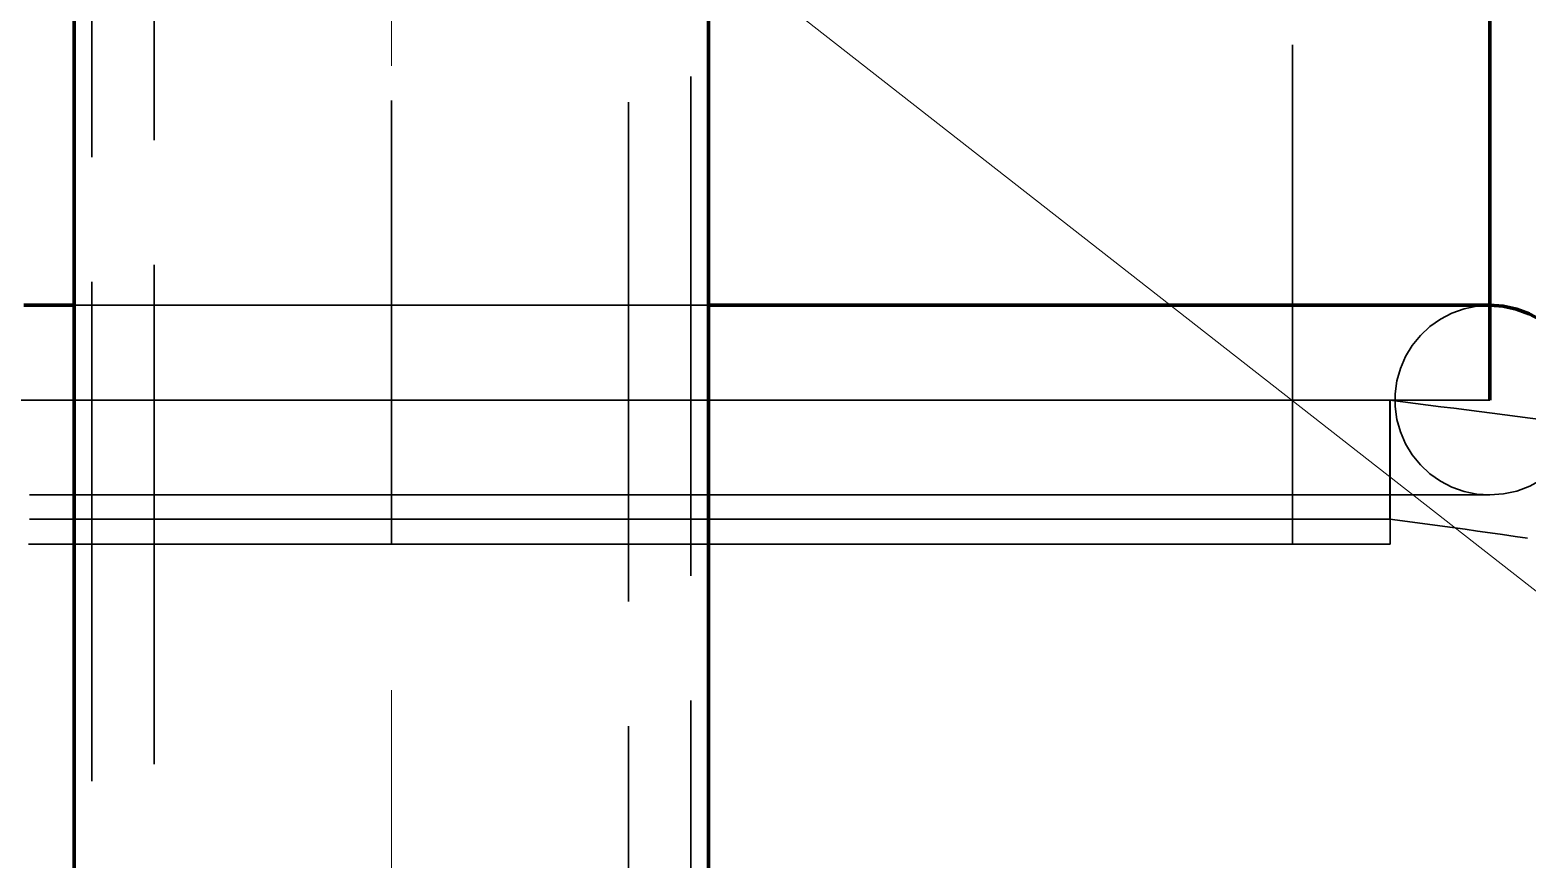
# Model space of a CAD drawing. Header units: millimetres. Extents: x 0 to 2382, y 0 to 420.
# Drawn here: x 999.7 to 1011.69, y 332.97 to 339.61 of the extents above; entities that cross this region are included whole.
import ezdxf

# ---------------------------------------------------------------- set-up
doc = ezdxf.new("R2010")
doc.units = ezdxf.units.MM
doc.linetypes.add('IRAM-E-TRAZOS', pattern=[5, 4, -1])
doc.linetypes.add('IRAM-F-TRAZO-PUNTO', pattern=[20, 15, -2, 1, -2])
for name, color, linetype, lineweight in [('01-VISIBLE', 7, 'CONTINUOUS', 70), ('02-OCULTA', 4, 'IRAM-E-TRAZOS', 35), ('03-EJE', 1, 'IRAM-F-TRAZO-PUNTO', 18), ('08-FINA', 5, 'CONTINUOUS', 18)]:
    doc.layers.add(name, color=color, linetype=linetype, lineweight=lineweight)

msp = doc.modelspace()

# ---------------------------------------------------------------- linework, layer by layer
at = {"layer": '01-VISIBLE'}
for points in [[(1000.052, 318.552), (1000.052, 344.49)], [(1005.132, 320.295), (1005.132, 344.49)], [(1011.392, 336.643), (1011.392, 344.043)], [(1000.052, 337.403), (999.951, 337.403), (999.85, 337.403), (999.749, 337.403), (999.648, 337.403)], [(1011.392, 337.403), (1011.291, 337.403), (1011.19, 337.403), (1011.089, 337.403), (1010.988, 337.403), (1010.887, 337.403), (1010.786, 337.403), (1010.685, 337.403), (1010.584, 337.403), (1010.483, 337.403), (1010.382, 337.403), (1010.281, 337.403), (1010.18, 337.403), (1010.079, 337.403), (1009.978, 337.403), (1009.877, 337.403), (1009.776, 337.403), (1009.675, 337.403), (1009.574, 337.403), (1009.473, 337.403), (1009.372, 337.403), (1009.271, 337.403), (1009.17, 337.403), (1009.069, 337.403), (1008.968, 337.403), (1008.867, 337.403), (1008.767, 337.403), (1008.666, 337.403), (1008.565, 337.403), (1008.464, 337.403), (1008.363, 337.403), (1008.262, 337.403), (1008.161, 337.403), (1008.06, 337.403), (1007.959, 337.403), (1007.858, 337.403), (1007.757, 337.403), (1007.656, 337.403), (1007.555, 337.403), (1007.454, 337.403), (1007.353, 337.403), (1007.252, 337.403), (1007.151, 337.403), (1007.05, 337.403), (1006.949, 337.403), (1006.848, 337.403), (1006.747, 337.403), (1006.646, 337.403), (1006.545, 337.403), (1006.444, 337.403), (1006.343, 337.403), (1006.242, 337.403), (1006.141, 337.403), (1006.04, 337.403), (1005.939, 337.403), (1005.838, 337.403), (1005.737, 337.403), (1005.637, 337.403), (1005.536, 337.403), (1005.435, 337.403), (1005.334, 337.403), (1005.233, 337.403), (1005.132, 337.403)], [(1012.152, 336.643), (1012.144, 336.751), (1012.121, 336.857), (1012.083, 336.958), (1012.031, 337.053), (1011.966, 337.14), (1011.889, 337.217), (1011.803, 337.282), (1011.707, 337.334), (1011.606, 337.372), (1011.5, 337.395), (1011.392, 337.403)]]:
    msp.add_lwpolyline(points, dxfattribs=at)
at = {"layer": '02-OCULTA'}
for points in [[(1000.052, 344.49), (1000.052, 318.552)], [(1005.132, 344.49), (1005.132, 320.295)], [(1002.592, 344.043), (1002.592, 335.488)], [(1009.812, 335.488), (1009.812, 344.043)], [(1000.192, 318.589), (1000.192, 340.803)], [(1000.692, 318.726), (1000.692, 340.803)], [(1004.492, 320.029), (1004.492, 340.803)], [(1004.992, 320.235), (1004.992, 340.803)], [(1002.592, 337.403), (1002.491, 337.403), (1002.391, 337.403), (1002.291, 337.403), (1002.191, 337.403), (1002.09, 337.403), (1001.99, 337.403), (1001.89, 337.403), (1001.789, 337.403), (1001.689, 337.403), (1001.589, 337.403), (1001.489, 337.403), (1001.388, 337.403), (1001.288, 337.403), (1001.188, 337.403), (1001.088, 337.403), (1000.987, 337.403), (1000.887, 337.403), (1000.787, 337.403), (1000.686, 337.403), (1000.586, 337.403), (1000.486, 337.403), (1000.386, 337.403), (1000.285, 337.403), (1000.185, 337.403), (1000.085, 337.403), (999.984, 337.403), (999.884, 337.403), (999.784, 337.403), (999.684, 337.403)], [(1005.132, 337.403), (1005.03, 337.403), (1004.928, 337.403), (1004.827, 337.403), (1004.725, 337.403), (1004.624, 337.403), (1004.522, 337.403), (1004.42, 337.403), (1004.319, 337.403), (1004.217, 337.403), (1004.116, 337.403), (1004.014, 337.403), (1003.912, 337.403), (1003.811, 337.403), (1003.709, 337.403), (1003.608, 337.403), (1003.506, 337.403), (1003.404, 337.403), (1003.303, 337.403), (1003.201, 337.403), (1003.1, 337.403), (1002.998, 337.403), (1002.896, 337.403), (1002.795, 337.403), (1002.693, 337.403), (1002.592, 337.403), (1002.49, 337.403), (1002.388, 337.403), (1002.287, 337.403), (1002.185, 337.403), (1002.084, 337.403), (1001.982, 337.403), (1001.88, 337.403), (1001.779, 337.403), (1001.677, 337.403), (1001.576, 337.403), (1001.474, 337.403), (1001.372, 337.403), (1001.271, 337.403), (1001.169, 337.403), (1001.068, 337.403), (1000.966, 337.403), (1000.864, 337.403), (1000.763, 337.403), (1000.661, 337.403), (1000.56, 337.403), (1000.458, 337.403), (1000.356, 337.403), (1000.255, 337.403), (1000.153, 337.403), (1000.052, 337.403)], [(1002.592, 337.403), (1002.692, 337.403), (1002.792, 337.403), (1002.892, 337.403), (1002.992, 337.403), (1003.092, 337.403), (1003.192, 337.403), (1003.292, 337.403), (1003.392, 337.403), (1003.492, 337.403), (1003.592, 337.403), (1003.692, 337.403), (1003.792, 337.403), (1003.892, 337.403), (1003.992, 337.403), (1004.092, 337.403), (1004.192, 337.403), (1004.292, 337.403), (1004.392, 337.403), (1004.492, 337.403), (1004.592, 337.403), (1004.692, 337.403), (1004.792, 337.403), (1004.892, 337.403), (1004.992, 337.403), (1005.092, 337.403), (1005.192, 337.403), (1005.292, 337.403), (1005.392, 337.403), (1005.492, 337.403), (1005.592, 337.403), (1005.692, 337.403), (1005.792, 337.403), (1005.892, 337.403), (1005.992, 337.403), (1006.092, 337.403), (1006.192, 337.403), (1006.292, 337.403), (1006.392, 337.403), (1006.492, 337.403), (1006.592, 337.403), (1006.692, 337.403), (1006.792, 337.403), (1006.892, 337.403), (1006.992, 337.403), (1007.092, 337.403), (1007.192, 337.403), (1007.292, 337.403), (1007.392, 337.403), (1007.492, 337.403), (1007.592, 337.403), (1007.692, 337.403), (1007.792, 337.403), (1007.892, 337.403), (1007.992, 337.403), (1008.092, 337.403), (1008.192, 337.403), (1008.292, 337.403), (1008.392, 337.403), (1008.492, 337.403), (1008.592, 337.403), (1008.692, 337.403), (1008.792, 337.403), (1008.892, 337.403), (1008.992, 337.403), (1009.092, 337.403), (1009.192, 337.403), (1009.292, 337.403), (1009.392, 337.403), (1009.492, 337.403), (1009.592, 337.403), (1009.692, 337.403), (1009.792, 337.403), (1009.892, 337.403), (1009.992, 337.403), (1010.092, 337.403), (1010.192, 337.403), (1010.292, 337.403), (1010.392, 337.403), (1010.492, 337.403), (1010.592, 337.403), (1010.692, 337.403), (1010.792, 337.403), (1010.892, 337.403), (1010.992, 337.403), (1011.092, 337.403), (1011.192, 337.403), (1011.292, 337.403), (1011.392, 337.403)], [(1011.392, 335.883), (1011.288, 335.89), (1011.187, 335.911), (1011.089, 335.946), (1010.997, 335.993), (1010.912, 336.053), (1010.836, 336.124), (1010.771, 336.204), (1010.717, 336.293), (1010.676, 336.388), (1010.648, 336.488), (1010.633, 336.591), (1010.633, 336.694), (1010.648, 336.797), (1010.676, 336.897), (1010.717, 336.992), (1010.771, 337.081), (1010.836, 337.161), (1010.912, 337.232), (1010.997, 337.292), (1011.089, 337.34), (1011.187, 337.374), (1011.288, 337.396), (1011.392, 337.403)], [(999.623, 336.643), (999.724, 336.643), (999.824, 336.643), (999.925, 336.643), (1000.026, 336.643), (1000.126, 336.643), (1000.227, 336.643), (1000.328, 336.643), (1000.428, 336.643), (1000.529, 336.643), (1000.629, 336.643), (1000.73, 336.643), (1000.831, 336.643), (1000.931, 336.643), (1001.032, 336.643), (1001.133, 336.643), (1001.233, 336.643), (1001.334, 336.643), (1001.434, 336.643), (1001.535, 336.643), (1001.636, 336.643), (1001.736, 336.643), (1001.837, 336.643), (1001.938, 336.643), (1002.038, 336.643), (1002.139, 336.643), (1002.239, 336.643), (1002.34, 336.643), (1002.441, 336.643), (1002.541, 336.643), (1002.642, 336.643), (1002.743, 336.643), (1002.843, 336.643), (1002.944, 336.643), (1003.044, 336.643), (1003.145, 336.643), (1003.246, 336.643), (1003.346, 336.643), (1003.447, 336.643), (1003.548, 336.643), (1003.648, 336.643), (1003.749, 336.643), (1003.85, 336.643), (1003.95, 336.643), (1004.051, 336.643), (1004.151, 336.643), (1004.252, 336.643), (1004.353, 336.643), (1004.453, 336.643), (1004.554, 336.643), (1004.655, 336.643), (1004.755, 336.643), (1004.856, 336.643), (1004.956, 336.643), (1005.057, 336.643), (1005.158, 336.643), (1005.258, 336.643), (1005.359, 336.643), (1005.46, 336.643), (1005.56, 336.643), (1005.661, 336.643), (1005.761, 336.643), (1005.862, 336.643), (1005.963, 336.643), (1006.063, 336.643), (1006.164, 336.643), (1006.265, 336.643), (1006.365, 336.643), (1006.466, 336.643), (1006.567, 336.643), (1006.667, 336.643), (1006.768, 336.643), (1006.868, 336.643), (1006.969, 336.643), (1007.07, 336.643), (1007.17, 336.643), (1007.271, 336.643), (1007.372, 336.643), (1007.472, 336.643), (1007.573, 336.643), (1007.673, 336.643), (1007.774, 336.643), (1007.875, 336.643), (1007.975, 336.643), (1008.076, 336.643), (1008.177, 336.643), (1008.277, 336.643), (1008.378, 336.643), (1008.478, 336.643), (1008.579, 336.643), (1008.68, 336.643), (1008.78, 336.643), (1008.881, 336.643), (1008.982, 336.643), (1009.082, 336.643), (1009.183, 336.643), (1009.283, 336.643), (1009.384, 336.643), (1009.485, 336.643), (1009.585, 336.643), (1009.686, 336.643), (1009.787, 336.643), (1009.887, 336.643), (1009.988, 336.643), (1010.089, 336.643), (1010.189, 336.643), (1010.29, 336.643), (1010.39, 336.643), (1010.491, 336.643), (1010.592, 336.643)], [(1002.592, 336.643), (1002.49, 336.643), (1002.389, 336.643), (1002.288, 336.643), (1002.187, 336.643), (1002.085, 336.643), (1001.984, 336.643), (1001.883, 336.643), (1001.782, 336.643), (1001.68, 336.643), (1001.579, 336.643), (1001.478, 336.643), (1001.376, 336.643), (1001.275, 336.643), (1001.174, 336.643), (1001.073, 336.643), (1000.971, 336.643), (1000.87, 336.643), (1000.769, 336.643), (1000.668, 336.643), (1000.566, 336.643), (1000.465, 336.643), (1000.364, 336.643), (1000.263, 336.643), (1000.161, 336.643), (1000.06, 336.643), (999.959, 336.643), (999.857, 336.643), (999.756, 336.643), (999.655, 336.643)], [(1002.592, 336.643), (1002.492, 336.643), (1002.392, 336.643), (1002.292, 336.643), (1002.192, 336.643), (1002.092, 336.643), (1001.992, 336.643), (1001.891, 336.643), (1001.791, 336.643), (1001.691, 336.643), (1001.591, 336.643), (1001.491, 336.643), (1001.391, 336.643), (1001.291, 336.643), (1001.191, 336.643), (1001.091, 336.643), (1000.991, 336.643), (1000.891, 336.643), (1000.791, 336.643), (1000.691, 336.643), (1000.591, 336.643), (1000.491, 336.643), (1000.391, 336.643), (1000.291, 336.643), (1000.191, 336.643), (1000.091, 336.643), (999.991, 336.643), (999.891, 336.643), (999.791, 336.643), (999.691, 336.643)], [(999.691, 336.643), (999.791, 336.643), (999.891, 336.643), (999.991, 336.643), (1000.091, 336.643), (1000.191, 336.643), (1000.291, 336.643), (1000.391, 336.643), (1000.491, 336.643), (1000.591, 336.643), (1000.691, 336.643), (1000.791, 336.643), (1000.891, 336.643), (1000.991, 336.643), (1001.091, 336.643), (1001.191, 336.643), (1001.291, 336.643), (1001.391, 336.643), (1001.491, 336.643), (1001.591, 336.643), (1001.691, 336.643), (1001.791, 336.643), (1001.891, 336.643), (1001.992, 336.643), (1002.092, 336.643), (1002.192, 336.643), (1002.292, 336.643), (1002.392, 336.643), (1002.492, 336.643), (1002.592, 336.643), (1002.692, 336.643), (1002.792, 336.643), (1002.892, 336.643), (1002.992, 336.643), (1003.092, 336.643), (1003.192, 336.643), (1003.292, 336.643), (1003.392, 336.643), (1003.492, 336.643), (1003.592, 336.643), (1003.692, 336.643), (1003.792, 336.643), (1003.892, 336.643), (1003.992, 336.643), (1004.092, 336.643), (1004.192, 336.643), (1004.292, 336.643), (1004.392, 336.643), (1004.492, 336.643), (1004.592, 336.643), (1004.692, 336.643), (1004.792, 336.643), (1004.892, 336.643), (1004.992, 336.643), (1005.092, 336.643), (1005.192, 336.643), (1005.292, 336.643), (1005.392, 336.643), (1005.492, 336.643), (1005.592, 336.643), (1005.692, 336.643), (1005.792, 336.643), (1005.892, 336.643), (1005.993, 336.643), (1006.093, 336.643), (1006.193, 336.643), (1006.293, 336.643), (1006.393, 336.643), (1006.493, 336.643), (1006.593, 336.643), (1006.693, 336.643), (1006.793, 336.643), (1006.893, 336.643), (1006.993, 336.643), (1007.093, 336.643), (1007.193, 336.643), (1007.293, 336.643), (1007.393, 336.643), (1007.493, 336.643), (1007.593, 336.643), (1007.693, 336.643), (1007.793, 336.643), (1007.893, 336.643), (1007.993, 336.643), (1008.093, 336.643), (1008.193, 336.643), (1008.293, 336.643), (1008.393, 336.643), (1008.493, 336.643), (1008.593, 336.643), (1008.693, 336.643), (1008.793, 336.643), (1008.893, 336.643), (1008.993, 336.643), (1009.093, 336.643), (1009.193, 336.643), (1009.293, 336.643), (1009.393, 336.643), (1009.493, 336.643), (1009.593, 336.643), (1009.693, 336.643), (1009.793, 336.643), (1009.893, 336.643), (1009.994, 336.643), (1010.094, 336.643), (1010.194, 336.643), (1010.294, 336.643), (1010.394, 336.643), (1010.494, 336.643), (1010.594, 336.643)], [(1002.592, 336.643), (1002.492, 336.643), (1002.392, 336.643), (1002.292, 336.643), (1002.192, 336.643), (1002.092, 336.643), (1001.992, 336.643), (1001.892, 336.643), (1001.792, 336.643), (1001.692, 336.643), (1001.592, 336.643), (1001.492, 336.643), (1001.392, 336.643), (1001.292, 336.643), (1001.192, 336.643), (1001.092, 336.643), (1000.992, 336.643), (1000.892, 336.643), (1000.792, 336.643), (1000.692, 336.643), (1000.592, 336.643), (1000.492, 336.643), (1000.392, 336.643), (1000.292, 336.643), (1000.192, 336.643), (1000.092, 336.643), (999.992, 336.643), (999.892, 336.643), (999.792, 336.643), (999.692, 336.643)], [(999.692, 336.643), (999.792, 336.643), (999.892, 336.643), (999.992, 336.643), (1000.092, 336.643), (1000.192, 336.643), (1000.292, 336.643), (1000.392, 336.643), (1000.492, 336.643), (1000.592, 336.643), (1000.692, 336.643), (1000.792, 336.643), (1000.892, 336.643), (1000.992, 336.643), (1001.092, 336.643), (1001.192, 336.643), (1001.292, 336.643), (1001.392, 336.643), (1001.492, 336.643), (1001.592, 336.643), (1001.692, 336.643), (1001.792, 336.643), (1001.892, 336.643), (1001.992, 336.643), (1002.092, 336.643), (1002.192, 336.643), (1002.292, 336.643), (1002.392, 336.643), (1002.492, 336.643), (1002.592, 336.643), (1002.692, 336.643), (1002.792, 336.643), (1002.892, 336.643), (1002.992, 336.643), (1003.092, 336.643), (1003.192, 336.643), (1003.292, 336.643), (1003.392, 336.643), (1003.492, 336.643), (1003.592, 336.643), (1003.692, 336.643), (1003.792, 336.643), (1003.892, 336.643), (1003.992, 336.643), (1004.092, 336.643), (1004.192, 336.643), (1004.292, 336.643), (1004.392, 336.643), (1004.492, 336.643), (1004.592, 336.643), (1004.692, 336.643), (1004.792, 336.643), (1004.892, 336.643), (1004.992, 336.643), (1005.092, 336.643), (1005.192, 336.643), (1005.292, 336.643), (1005.392, 336.643), (1005.492, 336.643), (1005.592, 336.643), (1005.692, 336.643), (1005.792, 336.643), (1005.892, 336.643), (1005.992, 336.643), (1006.092, 336.643), (1006.192, 336.643), (1006.292, 336.643), (1006.392, 336.643), (1006.492, 336.643), (1006.592, 336.643), (1006.692, 336.643), (1006.792, 336.643), (1006.892, 336.643), (1006.992, 336.643), (1007.092, 336.643), (1007.192, 336.643), (1007.292, 336.643), (1007.392, 336.643), (1007.492, 336.643), (1007.592, 336.643), (1007.692, 336.643), (1007.792, 336.643), (1007.892, 336.643), (1007.992, 336.643), (1008.092, 336.643), (1008.192, 336.643), (1008.292, 336.643), (1008.392, 336.643), (1008.492, 336.643), (1008.592, 336.643), (1008.692, 336.643), (1008.792, 336.643), (1008.892, 336.643), (1008.992, 336.643), (1009.092, 336.643), (1009.192, 336.643), (1009.292, 336.643), (1009.392, 336.643), (1009.492, 336.643), (1009.592, 336.643), (1009.692, 336.643), (1009.792, 336.643), (1009.892, 336.643), (1009.992, 336.643), (1010.092, 336.643), (1010.192, 336.643), (1010.292, 336.643), (1010.392, 336.643), (1010.492, 336.643), (1010.592, 336.643), (1010.692, 336.643), (1010.792, 336.643), (1010.892, 336.643), (1010.992, 336.643), (1011.092, 336.643), (1011.192, 336.643), (1011.292, 336.643), (1011.392, 336.643)], [(1010.592, 336.643), (1010.49, 336.643), (1010.389, 336.643), (1010.288, 336.643), (1010.187, 336.643), (1010.085, 336.643), (1009.984, 336.643), (1009.883, 336.643), (1009.782, 336.643), (1009.68, 336.643), (1009.579, 336.643), (1009.478, 336.643), (1009.376, 336.643), (1009.275, 336.643), (1009.174, 336.643), (1009.073, 336.643), (1008.971, 336.643), (1008.87, 336.643), (1008.769, 336.643), (1008.668, 336.643), (1008.566, 336.643), (1008.465, 336.643), (1008.364, 336.643), (1008.263, 336.643), (1008.161, 336.643), (1008.06, 336.643), (1007.959, 336.643), (1007.857, 336.643), (1007.756, 336.643), (1007.655, 336.643), (1007.554, 336.643), (1007.452, 336.643), (1007.351, 336.643), (1007.25, 336.643), (1007.149, 336.643), (1007.047, 336.643), (1006.946, 336.643), (1006.845, 336.643), (1006.744, 336.643), (1006.642, 336.643), (1006.541, 336.643), (1006.44, 336.643), (1006.339, 336.643), (1006.237, 336.643), (1006.136, 336.643), (1006.035, 336.643), (1005.933, 336.643), (1005.832, 336.643), (1005.731, 336.643), (1005.63, 336.643), (1005.528, 336.643), (1005.427, 336.643), (1005.326, 336.643), (1005.225, 336.643), (1005.123, 336.643), (1005.022, 336.643), (1004.921, 336.643), (1004.82, 336.643), (1004.718, 336.643), (1004.617, 336.643), (1004.516, 336.643), (1004.414, 336.643), (1004.313, 336.643), (1004.212, 336.643), (1004.111, 336.643), (1004.009, 336.643), (1003.908, 336.643), (1003.807, 336.643), (1003.706, 336.643), (1003.604, 336.643), (1003.503, 336.643), (1003.402, 336.643), (1003.301, 336.643), (1003.199, 336.643), (1003.098, 336.643), (1002.997, 336.643), (1002.895, 336.643), (1002.794, 336.643), (1002.693, 336.643), (1002.592, 336.643)], [(1010.594, 336.643), (1010.494, 336.643), (1010.394, 336.643), (1010.294, 336.643), (1010.194, 336.643), (1010.094, 336.643), (1009.994, 336.643), (1009.893, 336.643), (1009.793, 336.643), (1009.693, 336.643), (1009.593, 336.643), (1009.493, 336.643), (1009.393, 336.643), (1009.293, 336.643), (1009.193, 336.643), (1009.093, 336.643), (1008.993, 336.643), (1008.893, 336.643), (1008.793, 336.643), (1008.693, 336.643), (1008.593, 336.643), (1008.493, 336.643), (1008.393, 336.643), (1008.293, 336.643), (1008.193, 336.643), (1008.093, 336.643), (1007.993, 336.643), (1007.893, 336.643), (1007.793, 336.643), (1007.693, 336.643), (1007.593, 336.643), (1007.493, 336.643), (1007.393, 336.643), (1007.293, 336.643), (1007.193, 336.643), (1007.093, 336.643), (1006.993, 336.643), (1006.893, 336.643), (1006.793, 336.643), (1006.693, 336.643), (1006.593, 336.643), (1006.493, 336.643), (1006.393, 336.643), (1006.293, 336.643), (1006.193, 336.643), (1006.093, 336.643), (1005.993, 336.643), (1005.892, 336.643), (1005.792, 336.643), (1005.692, 336.643), (1005.592, 336.643), (1005.492, 336.643), (1005.392, 336.643), (1005.292, 336.643), (1005.192, 336.643), (1005.092, 336.643), (1004.992, 336.643), (1004.892, 336.643), (1004.792, 336.643), (1004.692, 336.643), (1004.592, 336.643), (1004.492, 336.643), (1004.392, 336.643), (1004.292, 336.643), (1004.192, 336.643), (1004.092, 336.643), (1003.992, 336.643), (1003.892, 336.643), (1003.792, 336.643), (1003.692, 336.643), (1003.592, 336.643), (1003.492, 336.643), (1003.392, 336.643), (1003.292, 336.643), (1003.192, 336.643), (1003.092, 336.643), (1002.992, 336.643), (1002.892, 336.643), (1002.792, 336.643), (1002.692, 336.643), (1002.592, 336.643)], [(1011.392, 336.643), (1011.291, 336.643), (1011.189, 336.643), (1011.088, 336.643), (1010.987, 336.643), (1010.886, 336.643), (1010.785, 336.643), (1010.684, 336.643), (1010.582, 336.643), (1010.481, 336.643), (1010.38, 336.643), (1010.279, 336.643), (1010.178, 336.643), (1010.077, 336.643), (1009.976, 336.643), (1009.874, 336.643), (1009.773, 336.643), (1009.672, 336.643), (1009.571, 336.643), (1009.47, 336.643), (1009.369, 336.643), (1009.268, 336.643), (1009.166, 336.643), (1009.065, 336.643), (1008.964, 336.643), (1008.863, 336.643), (1008.762, 336.643), (1008.661, 336.643), (1008.559, 336.643), (1008.458, 336.643), (1008.357, 336.643), (1008.256, 336.643), (1008.155, 336.643), (1008.054, 336.643), (1007.953, 336.643), (1007.851, 336.643), (1007.75, 336.643), (1007.649, 336.643), (1007.548, 336.643), (1007.447, 336.643), (1007.346, 336.643), (1007.245, 336.643), (1007.143, 336.643), (1007.042, 336.643), (1006.941, 336.643), (1006.84, 336.643), (1006.739, 336.643), (1006.638, 336.643), (1006.536, 336.643), (1006.435, 336.643), (1006.334, 336.643), (1006.233, 336.643), (1006.132, 336.643), (1006.031, 336.643), (1005.93, 336.643), (1005.828, 336.643), (1005.727, 336.643), (1005.626, 336.643), (1005.525, 336.643), (1005.424, 336.643), (1005.323, 336.643), (1005.222, 336.643), (1005.12, 336.643), (1005.019, 336.643), (1004.918, 336.643), (1004.817, 336.643), (1004.716, 336.643), (1004.615, 336.643), (1004.514, 336.643), (1004.412, 336.643), (1004.311, 336.643), (1004.21, 336.643), (1004.109, 336.643), (1004.008, 336.643), (1003.907, 336.643), (1003.805, 336.643), (1003.704, 336.643), (1003.603, 336.643), (1003.502, 336.643), (1003.401, 336.643), (1003.3, 336.643), (1003.199, 336.643), (1003.097, 336.643), (1002.996, 336.643), (1002.895, 336.643), (1002.794, 336.643), (1002.693, 336.643), (1002.592, 336.643)], [(1012.125, 336.444), (1012.023, 336.458), (1011.921, 336.471), (1011.819, 336.485), (1011.716, 336.498), (1011.614, 336.511), (1011.512, 336.525), (1011.41, 336.538), (1011.307, 336.551), (1011.205, 336.564), (1011.103, 336.577), (1011.001, 336.59), (1010.898, 336.603), (1010.796, 336.616), (1010.694, 336.629), (1010.592, 336.643)], [(1010.592, 336.643), (1010.592, 335.688)], [(1010.594, 335.488), (1010.594, 336.643)], [(1012.125, 336.444), (1012.089, 336.34), (1012.038, 336.242), (1011.973, 336.153), (1011.896, 336.074), (1011.809, 336.007), (1011.712, 335.954), (1011.609, 335.914), (1011.502, 335.891), (1011.392, 335.883)], [(999.692, 335.883), (999.792, 335.883), (999.892, 335.883), (999.992, 335.883), (1000.092, 335.883), (1000.192, 335.883), (1000.292, 335.883), (1000.392, 335.883), (1000.492, 335.883), (1000.592, 335.883), (1000.692, 335.883), (1000.792, 335.883), (1000.892, 335.883), (1000.992, 335.883), (1001.092, 335.883), (1001.192, 335.883), (1001.292, 335.883), (1001.392, 335.883), (1001.492, 335.883), (1001.592, 335.883), (1001.692, 335.883), (1001.792, 335.883), (1001.892, 335.883), (1001.992, 335.883), (1002.092, 335.883), (1002.192, 335.883), (1002.292, 335.883), (1002.392, 335.883), (1002.492, 335.883), (1002.592, 335.883)], [(999.692, 335.883), (999.792, 335.883), (999.892, 335.883), (999.992, 335.883), (1000.092, 335.883), (1000.192, 335.883), (1000.292, 335.883), (1000.392, 335.883), (1000.492, 335.883), (1000.592, 335.883), (1000.692, 335.883), (1000.792, 335.883), (1000.892, 335.883), (1000.992, 335.883), (1001.092, 335.883), (1001.192, 335.883), (1001.292, 335.883), (1001.392, 335.883), (1001.492, 335.883), (1001.592, 335.883), (1001.692, 335.883), (1001.792, 335.883), (1001.892, 335.883), (1001.992, 335.883), (1002.092, 335.883), (1002.192, 335.883), (1002.292, 335.883), (1002.392, 335.883), (1002.492, 335.883), (1002.592, 335.883), (1002.692, 335.883), (1002.792, 335.883), (1002.892, 335.883), (1002.992, 335.883), (1003.092, 335.883), (1003.192, 335.883), (1003.292, 335.883), (1003.392, 335.883), (1003.492, 335.883), (1003.592, 335.883), (1003.692, 335.883), (1003.792, 335.883), (1003.892, 335.883), (1003.992, 335.883), (1004.092, 335.883), (1004.192, 335.883), (1004.292, 335.883), (1004.392, 335.883), (1004.492, 335.883), (1004.592, 335.883), (1004.692, 335.883), (1004.792, 335.883), (1004.892, 335.883), (1004.992, 335.883), (1005.092, 335.883), (1005.192, 335.883), (1005.292, 335.883), (1005.392, 335.883), (1005.492, 335.883), (1005.592, 335.883), (1005.692, 335.883), (1005.792, 335.883), (1005.892, 335.883), (1005.992, 335.883), (1006.092, 335.883), (1006.192, 335.883), (1006.292, 335.883), (1006.392, 335.883), (1006.492, 335.883), (1006.592, 335.883), (1006.692, 335.883), (1006.792, 335.883), (1006.892, 335.883), (1006.992, 335.883), (1007.092, 335.883), (1007.192, 335.883), (1007.292, 335.883), (1007.392, 335.883), (1007.492, 335.883), (1007.592, 335.883), (1007.692, 335.883), (1007.792, 335.883), (1007.892, 335.883), (1007.992, 335.883), (1008.092, 335.883), (1008.192, 335.883), (1008.292, 335.883), (1008.392, 335.883), (1008.492, 335.883), (1008.592, 335.883), (1008.692, 335.883), (1008.792, 335.883), (1008.892, 335.883), (1008.992, 335.883), (1009.092, 335.883), (1009.192, 335.883), (1009.292, 335.883), (1009.392, 335.883), (1009.492, 335.883), (1009.592, 335.883), (1009.692, 335.883), (1009.792, 335.883), (1009.892, 335.883), (1009.992, 335.883), (1010.092, 335.883), (1010.192, 335.883), (1010.292, 335.883), (1010.392, 335.883), (1010.492, 335.883), (1010.592, 335.883), (1010.692, 335.883), (1010.792, 335.883), (1010.892, 335.883), (1010.992, 335.883), (1011.092, 335.883), (1011.192, 335.883), (1011.292, 335.883), (1011.392, 335.883)], [(1002.592, 335.883), (1002.692, 335.883), (1002.792, 335.883), (1002.892, 335.883), (1002.992, 335.883), (1003.092, 335.883), (1003.192, 335.883), (1003.292, 335.883), (1003.392, 335.883), (1003.492, 335.883), (1003.592, 335.883), (1003.692, 335.883), (1003.792, 335.883), (1003.892, 335.883), (1003.992, 335.883), (1004.092, 335.883), (1004.192, 335.883), (1004.292, 335.883), (1004.392, 335.883), (1004.492, 335.883), (1004.592, 335.883), (1004.692, 335.883), (1004.792, 335.883), (1004.892, 335.883), (1004.992, 335.883), (1005.092, 335.883), (1005.192, 335.883), (1005.292, 335.883), (1005.392, 335.883), (1005.492, 335.883), (1005.592, 335.883), (1005.692, 335.883), (1005.792, 335.883), (1005.892, 335.883), (1005.992, 335.883), (1006.092, 335.883), (1006.192, 335.883), (1006.292, 335.883), (1006.392, 335.883), (1006.492, 335.883), (1006.592, 335.883), (1006.692, 335.883), (1006.792, 335.883), (1006.892, 335.883), (1006.992, 335.883), (1007.092, 335.883), (1007.192, 335.883), (1007.292, 335.883), (1007.392, 335.883), (1007.492, 335.883), (1007.592, 335.883), (1007.692, 335.883), (1007.792, 335.883), (1007.892, 335.883), (1007.992, 335.883), (1008.092, 335.883), (1008.192, 335.883), (1008.292, 335.883), (1008.392, 335.883), (1008.492, 335.883), (1008.592, 335.883), (1008.692, 335.883), (1008.792, 335.883), (1008.892, 335.883), (1008.992, 335.883), (1009.092, 335.883), (1009.192, 335.883), (1009.292, 335.883), (1009.392, 335.883), (1009.492, 335.883), (1009.592, 335.883), (1009.692, 335.883), (1009.792, 335.883), (1009.892, 335.883), (1009.992, 335.883), (1010.092, 335.883), (1010.192, 335.883), (1010.292, 335.883), (1010.392, 335.883), (1010.492, 335.883), (1010.592, 335.883), (1010.692, 335.883), (1010.792, 335.883), (1010.892, 335.883), (1010.992, 335.883), (1011.092, 335.883), (1011.192, 335.883), (1011.292, 335.883), (1011.392, 335.883)], [(1002.592, 335.688), (1002.492, 335.688), (1002.392, 335.688), (1002.292, 335.688), (1002.192, 335.688), (1002.092, 335.688), (1001.992, 335.688), (1001.892, 335.688), (1001.792, 335.688), (1001.692, 335.688), (1001.592, 335.688), (1001.492, 335.688), (1001.392, 335.688), (1001.292, 335.688), (1001.192, 335.688), (1001.092, 335.688), (1000.992, 335.688), (1000.892, 335.688), (1000.792, 335.688), (1000.692, 335.688), (1000.592, 335.688), (1000.492, 335.688), (1000.392, 335.688), (1000.292, 335.688), (1000.192, 335.688), (1000.092, 335.688), (999.992, 335.688), (999.892, 335.688), (999.792, 335.688), (999.692, 335.688)], [(999.692, 335.688), (999.792, 335.688), (999.892, 335.688), (999.992, 335.688), (1000.092, 335.688), (1000.192, 335.688), (1000.292, 335.688), (1000.392, 335.688), (1000.492, 335.688), (1000.592, 335.688), (1000.692, 335.688), (1000.792, 335.688), (1000.892, 335.688), (1000.992, 335.688), (1001.092, 335.688), (1001.192, 335.688), (1001.292, 335.688), (1001.392, 335.688), (1001.492, 335.688), (1001.592, 335.688), (1001.692, 335.688), (1001.792, 335.688), (1001.892, 335.688), (1001.992, 335.688), (1002.092, 335.688), (1002.192, 335.688), (1002.292, 335.688), (1002.392, 335.688), (1002.492, 335.688), (1002.592, 335.688), (1002.692, 335.688), (1002.792, 335.688), (1002.892, 335.688), (1002.992, 335.688), (1003.092, 335.688), (1003.192, 335.688), (1003.292, 335.688), (1003.392, 335.688), (1003.492, 335.688), (1003.592, 335.688), (1003.692, 335.688), (1003.792, 335.688), (1003.892, 335.688), (1003.992, 335.688), (1004.092, 335.688), (1004.192, 335.688), (1004.292, 335.688), (1004.392, 335.688), (1004.492, 335.688), (1004.592, 335.688), (1004.692, 335.688), (1004.792, 335.688), (1004.892, 335.688), (1004.992, 335.688), (1005.092, 335.688), (1005.192, 335.688), (1005.292, 335.688), (1005.392, 335.688), (1005.492, 335.688), (1005.592, 335.688), (1005.692, 335.688), (1005.792, 335.688), (1005.892, 335.688), (1005.992, 335.688), (1006.092, 335.688), (1006.192, 335.688), (1006.292, 335.688), (1006.392, 335.688), (1006.492, 335.688), (1006.592, 335.688), (1006.692, 335.688), (1006.792, 335.688), (1006.892, 335.688), (1006.992, 335.688), (1007.092, 335.688), (1007.192, 335.688), (1007.292, 335.688), (1007.392, 335.688), (1007.492, 335.688), (1007.592, 335.688), (1007.692, 335.688), (1007.792, 335.688), (1007.892, 335.688), (1007.992, 335.688), (1008.092, 335.688), (1008.192, 335.688), (1008.292, 335.688), (1008.392, 335.688), (1008.492, 335.688), (1008.592, 335.688), (1008.692, 335.688), (1008.792, 335.688), (1008.892, 335.688), (1008.992, 335.688), (1009.092, 335.688), (1009.192, 335.688), (1009.292, 335.688), (1009.392, 335.688), (1009.492, 335.688), (1009.592, 335.688), (1009.692, 335.688), (1009.792, 335.688), (1009.892, 335.688), (1009.992, 335.688), (1010.092, 335.688), (1010.192, 335.688), (1010.292, 335.688), (1010.392, 335.688), (1010.492, 335.688), (1010.592, 335.688)], [(1010.592, 335.688), (1010.492, 335.688), (1010.392, 335.688), (1010.292, 335.688), (1010.192, 335.688), (1010.092, 335.688), (1009.992, 335.688), (1009.892, 335.688), (1009.792, 335.688), (1009.692, 335.688), (1009.592, 335.688), (1009.492, 335.688), (1009.392, 335.688), (1009.292, 335.688), (1009.192, 335.688), (1009.092, 335.688), (1008.992, 335.688), (1008.892, 335.688), (1008.792, 335.688), (1008.692, 335.688), (1008.592, 335.688), (1008.492, 335.688), (1008.392, 335.688), (1008.292, 335.688), (1008.192, 335.688), (1008.092, 335.688), (1007.992, 335.688), (1007.892, 335.688), (1007.792, 335.688), (1007.692, 335.688), (1007.592, 335.688), (1007.492, 335.688), (1007.392, 335.688), (1007.292, 335.688), (1007.192, 335.688), (1007.092, 335.688), (1006.992, 335.688), (1006.892, 335.688), (1006.792, 335.688), (1006.692, 335.688), (1006.592, 335.688), (1006.492, 335.688), (1006.392, 335.688), (1006.292, 335.688), (1006.192, 335.688), (1006.092, 335.688), (1005.992, 335.688), (1005.892, 335.688), (1005.792, 335.688), (1005.692, 335.688), (1005.592, 335.688), (1005.492, 335.688), (1005.392, 335.688), (1005.292, 335.688), (1005.192, 335.688), (1005.092, 335.688), (1004.992, 335.688), (1004.892, 335.688), (1004.792, 335.688), (1004.692, 335.688), (1004.592, 335.688), (1004.492, 335.688), (1004.392, 335.688), (1004.292, 335.688), (1004.192, 335.688), (1004.092, 335.688), (1003.992, 335.688), (1003.892, 335.688), (1003.792, 335.688), (1003.692, 335.688), (1003.592, 335.688), (1003.492, 335.688), (1003.392, 335.688), (1003.292, 335.688), (1003.192, 335.688), (1003.092, 335.688), (1002.992, 335.688), (1002.892, 335.688), (1002.792, 335.688), (1002.692, 335.688), (1002.592, 335.688)], [(1010.592, 335.688), (1010.692, 335.675), (1010.792, 335.662), (1010.893, 335.649), (1010.993, 335.635), (1011.093, 335.622), (1011.194, 335.608), (1011.294, 335.594), (1011.394, 335.58), (1011.494, 335.566), (1011.594, 335.551), (1011.694, 335.537)], [(1002.592, 335.488), (1002.491, 335.488), (1002.391, 335.488), (1002.291, 335.488), (1002.191, 335.488), (1002.09, 335.488), (1001.99, 335.488), (1001.89, 335.488), (1001.789, 335.488), (1001.689, 335.488), (1001.589, 335.488), (1001.489, 335.488), (1001.388, 335.488), (1001.288, 335.488), (1001.188, 335.488), (1001.088, 335.488), (1000.987, 335.488), (1000.887, 335.488), (1000.787, 335.488), (1000.686, 335.488), (1000.586, 335.488), (1000.486, 335.488), (1000.386, 335.488), (1000.285, 335.488), (1000.185, 335.488), (1000.085, 335.488), (999.984, 335.488), (999.884, 335.488), (999.784, 335.488), (999.684, 335.488)], [(999.684, 335.488), (999.784, 335.488), (999.884, 335.488), (999.984, 335.488), (1000.085, 335.488), (1000.185, 335.488), (1000.285, 335.488), (1000.386, 335.488), (1000.486, 335.488), (1000.586, 335.488), (1000.686, 335.488), (1000.787, 335.488), (1000.887, 335.488), (1000.987, 335.488), (1001.088, 335.488), (1001.188, 335.488), (1001.288, 335.488), (1001.388, 335.488), (1001.489, 335.488), (1001.589, 335.488), (1001.689, 335.488), (1001.789, 335.488), (1001.89, 335.488), (1001.99, 335.488), (1002.09, 335.488), (1002.191, 335.488), (1002.291, 335.488), (1002.391, 335.488), (1002.491, 335.488), (1002.592, 335.488), (1002.692, 335.488), (1002.792, 335.488), (1002.893, 335.488), (1002.993, 335.488), (1003.093, 335.488), (1003.193, 335.488), (1003.294, 335.488), (1003.394, 335.488), (1003.494, 335.488), (1003.594, 335.488), (1003.695, 335.488), (1003.795, 335.488), (1003.895, 335.488), (1003.996, 335.488), (1004.096, 335.488), (1004.196, 335.488), (1004.296, 335.488), (1004.397, 335.488), (1004.497, 335.488), (1004.597, 335.488), (1004.698, 335.488), (1004.798, 335.488), (1004.898, 335.488), (1004.998, 335.488), (1005.099, 335.488), (1005.199, 335.488), (1005.299, 335.488), (1005.399, 335.488), (1005.5, 335.488), (1005.6, 335.488), (1005.7, 335.488), (1005.801, 335.488), (1005.901, 335.488), (1006.001, 335.488), (1006.101, 335.488), (1006.202, 335.488), (1006.302, 335.488), (1006.402, 335.488), (1006.503, 335.488), (1006.603, 335.488), (1006.703, 335.488), (1006.803, 335.488), (1006.904, 335.488), (1007.004, 335.488), (1007.104, 335.488), (1007.204, 335.488), (1007.305, 335.488), (1007.405, 335.488), (1007.505, 335.488), (1007.606, 335.488), (1007.706, 335.488), (1007.806, 335.488), (1007.906, 335.488), (1008.007, 335.488), (1008.107, 335.488), (1008.207, 335.488), (1008.308, 335.488), (1008.408, 335.488), (1008.508, 335.488), (1008.608, 335.488), (1008.709, 335.488), (1008.809, 335.488), (1008.909, 335.488), (1009.009, 335.488), (1009.11, 335.488), (1009.21, 335.488), (1009.31, 335.488), (1009.411, 335.488), (1009.511, 335.488), (1009.611, 335.488), (1009.711, 335.488), (1009.812, 335.488)], [(1002.592, 335.488), (1002.492, 335.488), (1002.392, 335.488), (1002.292, 335.488), (1002.192, 335.488), (1002.092, 335.488), (1001.992, 335.488), (1001.891, 335.488), (1001.791, 335.488), (1001.691, 335.488), (1001.591, 335.488), (1001.491, 335.488), (1001.391, 335.488), (1001.291, 335.488), (1001.191, 335.488), (1001.091, 335.488), (1000.991, 335.488), (1000.891, 335.488), (1000.791, 335.488), (1000.691, 335.488), (1000.591, 335.488), (1000.491, 335.488), (1000.391, 335.488), (1000.291, 335.488), (1000.191, 335.488), (1000.091, 335.488), (999.991, 335.488), (999.891, 335.488), (999.791, 335.488), (999.691, 335.488)], [(999.691, 335.488), (999.791, 335.488), (999.891, 335.488), (999.991, 335.488), (1000.091, 335.488), (1000.191, 335.488), (1000.291, 335.488), (1000.391, 335.488), (1000.491, 335.488), (1000.591, 335.488), (1000.691, 335.488), (1000.791, 335.488), (1000.891, 335.488), (1000.991, 335.488), (1001.091, 335.488), (1001.191, 335.488), (1001.291, 335.488), (1001.391, 335.488), (1001.491, 335.488), (1001.591, 335.488), (1001.691, 335.488), (1001.791, 335.488), (1001.891, 335.488), (1001.992, 335.488), (1002.092, 335.488), (1002.192, 335.488), (1002.292, 335.488), (1002.392, 335.488), (1002.492, 335.488), (1002.592, 335.488), (1002.692, 335.488), (1002.792, 335.488), (1002.892, 335.488), (1002.992, 335.488), (1003.092, 335.488), (1003.192, 335.488), (1003.292, 335.488), (1003.392, 335.488), (1003.492, 335.488), (1003.592, 335.488), (1003.692, 335.488), (1003.792, 335.488), (1003.892, 335.488), (1003.992, 335.488), (1004.092, 335.488), (1004.192, 335.488), (1004.292, 335.488), (1004.392, 335.488), (1004.492, 335.488), (1004.592, 335.488), (1004.692, 335.488), (1004.792, 335.488), (1004.892, 335.488), (1004.992, 335.488), (1005.092, 335.488), (1005.192, 335.488), (1005.292, 335.488), (1005.392, 335.488), (1005.492, 335.488), (1005.592, 335.488), (1005.692, 335.488), (1005.792, 335.488), (1005.892, 335.488), (1005.993, 335.488), (1006.093, 335.488), (1006.193, 335.488), (1006.293, 335.488), (1006.393, 335.488), (1006.493, 335.488), (1006.593, 335.488), (1006.693, 335.488), (1006.793, 335.488), (1006.893, 335.488), (1006.993, 335.488), (1007.093, 335.488), (1007.193, 335.488), (1007.293, 335.488), (1007.393, 335.488), (1007.493, 335.488), (1007.593, 335.488), (1007.693, 335.488), (1007.793, 335.488), (1007.893, 335.488), (1007.993, 335.488), (1008.093, 335.488), (1008.193, 335.488), (1008.293, 335.488), (1008.393, 335.488), (1008.493, 335.488), (1008.593, 335.488), (1008.693, 335.488), (1008.793, 335.488), (1008.893, 335.488), (1008.993, 335.488), (1009.093, 335.488), (1009.193, 335.488), (1009.293, 335.488), (1009.393, 335.488), (1009.493, 335.488), (1009.593, 335.488), (1009.693, 335.488), (1009.793, 335.488), (1009.893, 335.488), (1009.994, 335.488), (1010.094, 335.488), (1010.194, 335.488), (1010.294, 335.488), (1010.394, 335.488), (1010.494, 335.488), (1010.594, 335.488)], [(1010.594, 335.488), (1010.494, 335.488), (1010.394, 335.488), (1010.294, 335.488), (1010.194, 335.488), (1010.094, 335.488), (1009.994, 335.488), (1009.893, 335.488), (1009.793, 335.488), (1009.693, 335.488), (1009.593, 335.488), (1009.493, 335.488), (1009.393, 335.488), (1009.293, 335.488), (1009.193, 335.488), (1009.093, 335.488), (1008.993, 335.488), (1008.893, 335.488), (1008.793, 335.488), (1008.693, 335.488), (1008.593, 335.488), (1008.493, 335.488), (1008.393, 335.488), (1008.293, 335.488), (1008.193, 335.488), (1008.093, 335.488), (1007.993, 335.488), (1007.893, 335.488), (1007.793, 335.488), (1007.693, 335.488), (1007.593, 335.488), (1007.493, 335.488), (1007.393, 335.488), (1007.293, 335.488), (1007.193, 335.488), (1007.093, 335.488), (1006.993, 335.488), (1006.893, 335.488), (1006.793, 335.488), (1006.693, 335.488), (1006.593, 335.488), (1006.493, 335.488), (1006.393, 335.488), (1006.293, 335.488), (1006.193, 335.488), (1006.093, 335.488), (1005.993, 335.488), (1005.892, 335.488), (1005.792, 335.488), (1005.692, 335.488), (1005.592, 335.488), (1005.492, 335.488), (1005.392, 335.488), (1005.292, 335.488), (1005.192, 335.488), (1005.092, 335.488), (1004.992, 335.488), (1004.892, 335.488), (1004.792, 335.488), (1004.692, 335.488), (1004.592, 335.488), (1004.492, 335.488), (1004.392, 335.488), (1004.292, 335.488), (1004.192, 335.488), (1004.092, 335.488), (1003.992, 335.488), (1003.892, 335.488), (1003.792, 335.488), (1003.692, 335.488), (1003.592, 335.488), (1003.492, 335.488), (1003.392, 335.488), (1003.292, 335.488), (1003.192, 335.488), (1003.092, 335.488), (1002.992, 335.488), (1002.892, 335.488), (1002.792, 335.488), (1002.692, 335.488), (1002.592, 335.488)], [(1009.812, 335.488), (1009.711, 335.488), (1009.611, 335.488), (1009.511, 335.488), (1009.411, 335.488), (1009.31, 335.488), (1009.21, 335.488), (1009.11, 335.488), (1009.009, 335.488), (1008.909, 335.488), (1008.809, 335.488), (1008.709, 335.488), (1008.608, 335.488), (1008.508, 335.488), (1008.408, 335.488), (1008.308, 335.488), (1008.207, 335.488), (1008.107, 335.488), (1008.007, 335.488), (1007.906, 335.488), (1007.806, 335.488), (1007.706, 335.488), (1007.606, 335.488), (1007.505, 335.488), (1007.405, 335.488), (1007.305, 335.488), (1007.204, 335.488), (1007.104, 335.488), (1007.004, 335.488), (1006.904, 335.488), (1006.803, 335.488), (1006.703, 335.488), (1006.603, 335.488), (1006.503, 335.488), (1006.402, 335.488), (1006.302, 335.488), (1006.202, 335.488), (1006.101, 335.488), (1006.001, 335.488), (1005.901, 335.488), (1005.801, 335.488), (1005.7, 335.488), (1005.6, 335.488), (1005.5, 335.488), (1005.399, 335.488), (1005.299, 335.488), (1005.199, 335.488), (1005.099, 335.488), (1004.998, 335.488), (1004.898, 335.488), (1004.798, 335.488), (1004.698, 335.488), (1004.597, 335.488), (1004.497, 335.488), (1004.397, 335.488), (1004.296, 335.488), (1004.196, 335.488), (1004.096, 335.488), (1003.996, 335.488), (1003.895, 335.488), (1003.795, 335.488), (1003.695, 335.488), (1003.594, 335.488), (1003.494, 335.488), (1003.394, 335.488), (1003.294, 335.488), (1003.193, 335.488), (1003.093, 335.488), (1002.993, 335.488), (1002.893, 335.488), (1002.792, 335.488), (1002.692, 335.488), (1002.592, 335.488)]]:
    msp.add_lwpolyline(points, dxfattribs=at)
at = {"layer": '03-EJE'}
msp.add_lwpolyline([(1002.592, 319.32), (1002.592, 365.291)], dxfattribs=at)
at = {"layer": '08-FINA'}
msp.add_line((1031.349, 319.797), (1002.592, 342.283), dxfattribs=at)
msp.add_circle((990.667, 354.167), 36.833, dxfattribs=at)

doc.saveas('drawing.dxf')
